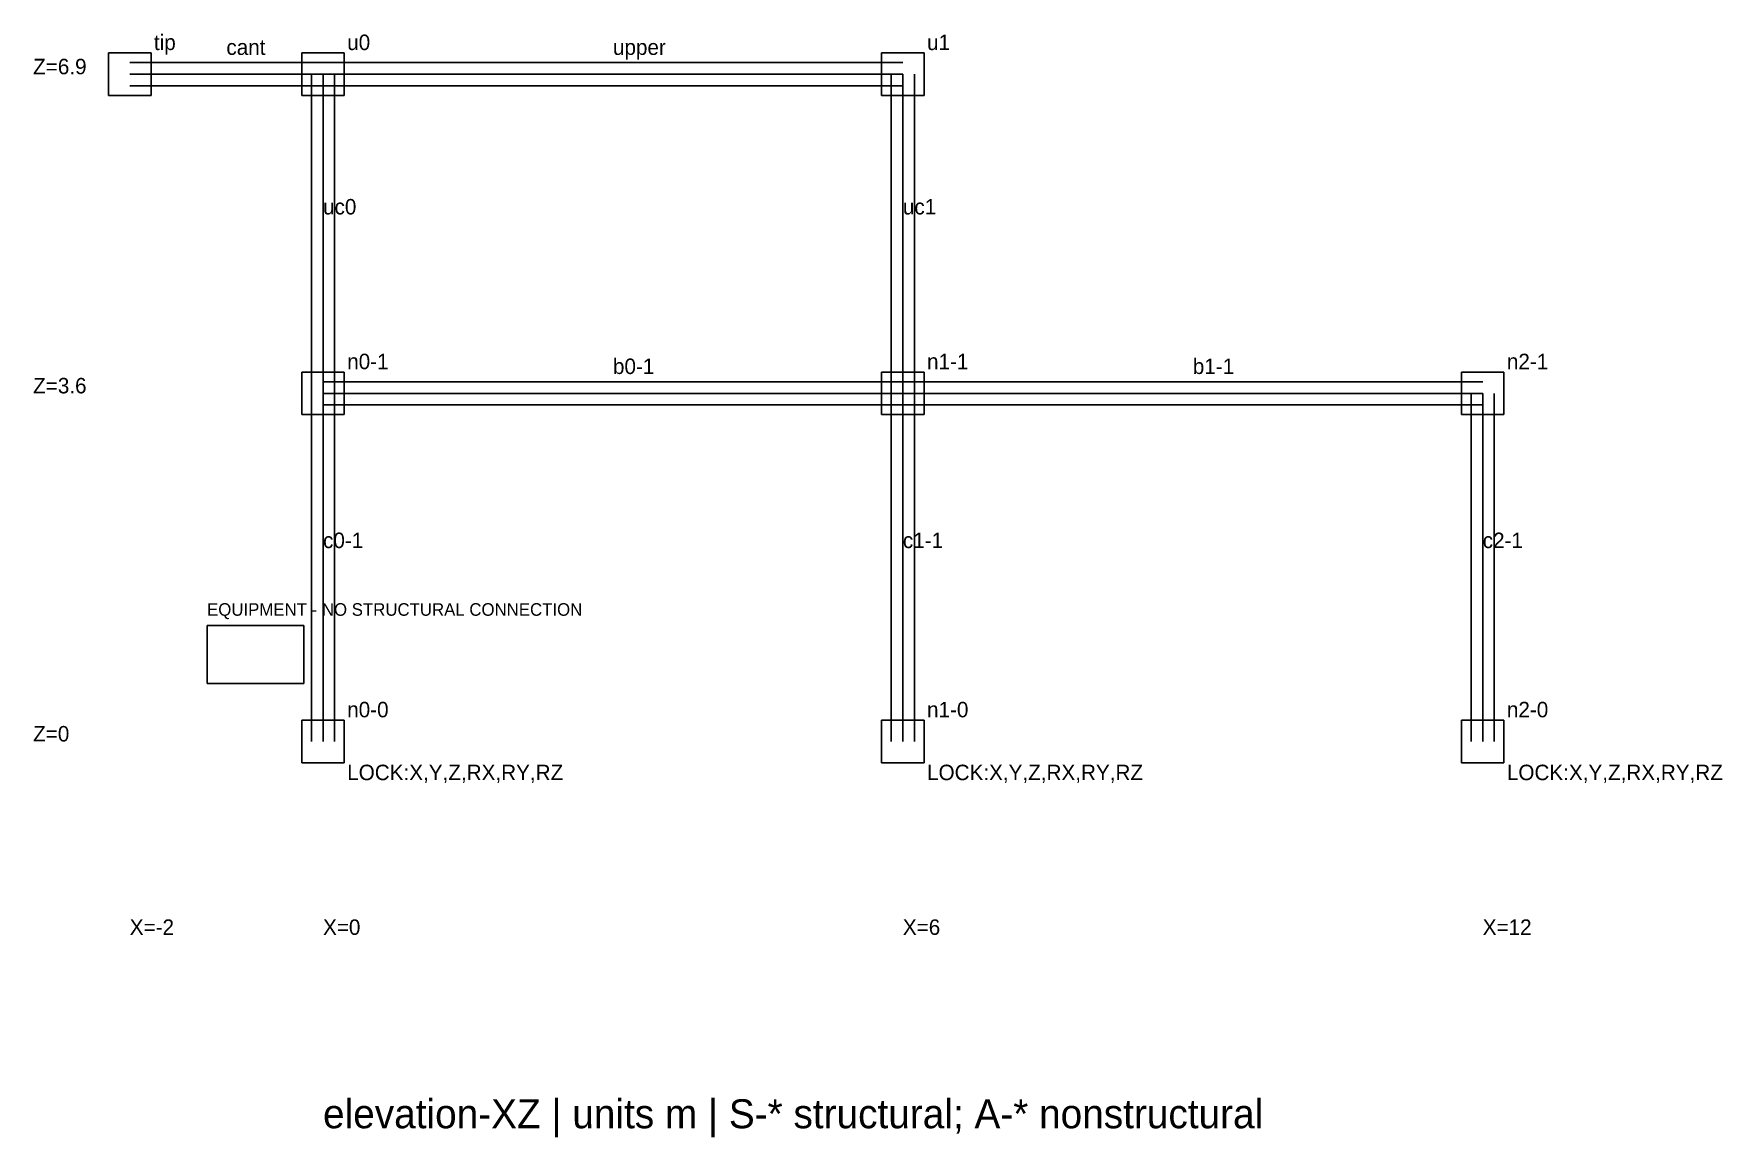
# Model space of a CAD drawing. Extents: x -3 to 14.5, y -4.1 to 7.3.
import ezdxf

# ---------------------------------------------------------------- set-up
doc = ezdxf.new("R2010")
doc.units = 0

msp = doc.modelspace()

# ---------------------------------------------------------------- linework, layer by layer
at = {"layer": 'A-COLUMN'}
for p, q in [((-1.78, 7.12), (-2.22, 7.12)), ((-2.22, 7.12), (-2.22, 6.68)), ((-1.78, 6.68), (-1.78, 7.12)), ((0.22, 7.12), (-0.22, 7.12)), ((-0.22, 7.12), (-0.22, 6.68)), ((0.22, 6.68), (0.22, 7.12)), ((6.22, 7.12), (5.78, 7.12)), ((5.78, 7.12), (5.78, 6.68)), ((6.22, 6.68), (6.22, 7.12)), ((-2.22, 6.68), (-1.78, 6.68)), ((-0.22, 6.68), (0.22, 6.68)), ((5.78, 6.68), (6.22, 6.68)), ((0.22, 3.82), (-0.22, 3.82)), ((-0.22, 3.82), (-0.22, 3.38)), ((0.22, 3.38), (0.22, 3.82)), ((6.22, 3.82), (5.78, 3.82)), ((5.78, 3.82), (5.78, 3.38)), ((6.22, 3.38), (6.22, 3.82)), ((12.22, 3.82), (11.78, 3.82)), ((11.78, 3.82), (11.78, 3.38)), ((12.22, 3.38), (12.22, 3.82)), ((-0.22, 3.38), (0.22, 3.38)), ((5.78, 3.38), (6.22, 3.38)), ((11.78, 3.38), (12.22, 3.38)), ((0.22, 0.22), (-0.22, 0.22)), ((-0.22, 0.22), (-0.22, -0.22)), ((0.22, -0.22), (0.22, 0.22)), ((6.22, 0.22), (5.78, 0.22)), ((5.78, 0.22), (5.78, -0.22)), ((6.22, -0.22), (6.22, 0.22)), ((12.22, 0.22), (11.78, 0.22)), ((11.78, 0.22), (11.78, -0.22)), ((12.22, -0.22), (12.22, 0.22)), ((-0.22, -0.22), (0.22, -0.22)), ((5.78, -0.22), (6.22, -0.22)), ((11.78, -0.22), (12.22, -0.22))]:
    msp.add_line(p, q, dxfattribs=at)
at = {"layer": 'A-EQUIPMENT'}
for p, q in [((-0.2, 1.2), (-1.2, 1.2)), ((-1.2, 1.2), (-1.2, 0.6)), ((-0.2, 0.6), (-0.2, 1.2)), ((-1.2, 0.6), (-0.2, 0.6))]:
    msp.add_line(p, q, dxfattribs=at)
at = {"layer": 'A-WALL'}
for p, q in [((-2, 7.02), (0, 7.02)), ((0, 7.02), (6, 7.02)), ((-0.12, 3.6), (-0.12, 6.9)), ((0.12, 3.6), (0.12, 6.9)), ((5.88, 3.6), (5.88, 6.9)), ((6.12, 3.6), (6.12, 6.9)), ((-2, 6.78), (0, 6.78)), ((0, 6.78), (6, 6.78)), ((0, 3.72), (6, 3.72)), ((6, 3.72), (12, 3.72)), ((-0.12, 0), (-0.12, 3.6)), ((0.12, 0), (0.12, 3.6)), ((5.88, 0), (5.88, 3.6)), ((6.12, 0), (6.12, 3.6)), ((11.88, 0), (11.88, 3.6)), ((12.12, 0), (12.12, 3.6)), ((0, 3.48), (6, 3.48)), ((6, 3.48), (12, 3.48))]:
    msp.add_line(p, q, dxfattribs=at)
at = {"layer": 'S-BEAM'}
for p, q in [((-2, 6.9), (0, 6.9)), ((0, 6.9), (6, 6.9)), ((0, 3.6), (6, 3.6)), ((6, 3.6), (12, 3.6))]:
    msp.add_line(p, q, dxfattribs=at)
at = {"layer": 'S-COLUMN'}
for p, q in [((0, 3.6), (0, 6.9)), ((6, 3.6), (6, 6.9)), ((0, 0), (0, 3.6)), ((6, 0), (6, 3.6)), ((12, 0), (12, 3.6))]:
    msp.add_line(p, q, dxfattribs=at)

# ---------------------------------------------------------------- texts
at = {"layer": 'A-DIM'}
for s, p in [('Z=6.9', (-3, 6.9)), ('Z=3.6', (-3, 3.6)), ('Z=0', (-3, 0)), ('X=-2', (-2, -2)), ('X=0', (0, -2)), ('X=6', (6, -2)), ('X=12', (12, -2))]:
    msp.add_text(s, height=0.16, dxfattribs=at).set_placement(p)
at = {"layer": 'A-EQUIPMENT-TAG'}
msp.add_text('EQUIPMENT - NO STRUCTURAL CONNECTION', height=0.13, dxfattribs=at).set_placement((-1.2, 1.3))
at = {"layer": 'A-SUPPORT'}
for p in [(0.25, -0.4), (6.25, -0.4), (12.25, -0.4)]:
    msp.add_text('LOCK:X,Y,Z,RX,RY,RZ', height=0.16, dxfattribs=at).set_placement(p)
at = {"layer": 'ANNOTATION'}
msp.add_text('elevation-XZ | units m | S-* structural; A-* nonstructural', height=0.3, dxfattribs=at).set_placement((0, -4))
at = {"layer": 'S-MEMBER-TAG'}
for s, p in [('cant', (-1, 7.1)), ('upper', (3, 7.1)), ('uc0', (0, 5.45)), ('uc1', (6, 5.45)), ('b0-1', (3, 3.8)), ('b1-1', (9, 3.8)), ('c0-1', (0, 2)), ('c1-1', (6, 2)), ('c2-1', (12, 2))]:
    msp.add_text(s, height=0.16, dxfattribs=at).set_placement(p)
at = {"layer": 'S-NODE-TAG'}
for s, p in [('tip', (-1.75, 7.15)), ('u0', (0.25, 7.15)), ('u1', (6.25, 7.15)), ('n0-1', (0.25, 3.85)), ('n1-1', (6.25, 3.85)), ('n2-1', (12.25, 3.85)), ('n0-0', (0.25, 0.25)), ('n1-0', (6.25, 0.25)), ('n2-0', (12.25, 0.25))]:
    msp.add_text(s, height=0.16, dxfattribs=at).set_placement(p)

doc.saveas('drawing.dxf')
